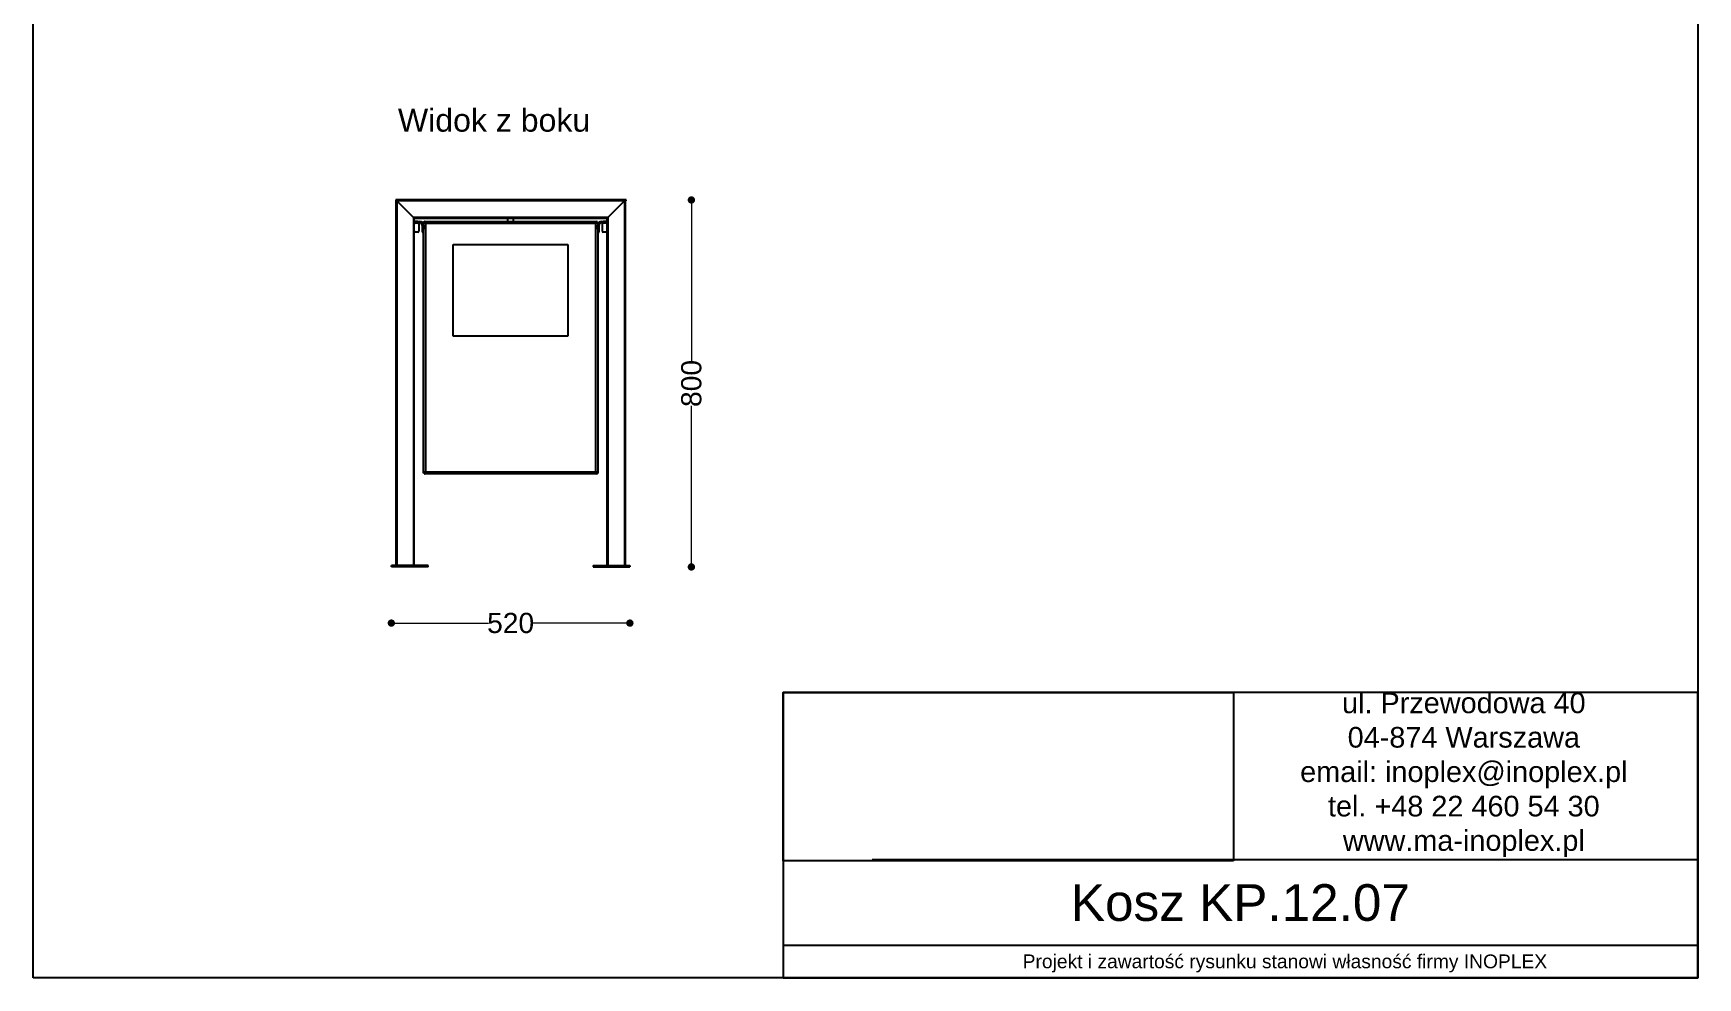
# Model space of a CAD drawing. Header units: millimetres. Extents: x 10366 to 13995, y 24552 to 29685.
# Drawn here: x 10366 to 13995, y 24552 to 26611 of the extents above; entities that cross this region are included whole.
import ezdxf

# ---------------------------------------------------------------- set-up
doc = ezdxf.new("R2010")
doc.units = ezdxf.units.MM
doc.header["$LTSCALE"] = 3
doc.layers.add('Default', color=7, linetype='Continuous')
doc.styles.get("Standard").update_dxf_attribs({"font": 'arial.ttf'})
doc.dimstyles.new('MATEUSZ', dxfattribs={"dimtxt": 35, "dimasz": 16, "dimexe": 0.18, "dimexo": 0.0625, "dimgap": 0.09, "dimtad": 0, "dimdec": 0, "dimdsep": 46, "dimtxsty": 'Standard', "dimblk": 'DOT', "dimcen": 0.09, "dimse1": 1, "dimse2": 1, "dimadec": 0, "dimazin": 0, "dimtfac": 1, "dimtdec": 0, "dimtofl": 0, "dimtmove": 0, "dimatfit": 3, "dimfxl": 1, "dimtolj": 1, "dimtzin": 0, "dimlwd": 9, "dimlwe": 9, "dimarcsym": 0})
picture_1 = doc.add_image_def('image1.jpg', size_in_pixel=(1896, 709))

# ---------------------------------------------------------------- blocks, each defined once
blk = doc.blocks.new('_Dot')
at = {"color": 0, "linetype": 'ByBlock', "lineweight": -2}
blk.add_line((-0.5, 0), (-1, 0), dxfattribs=at)
at = {"color": 0, "linetype": 'ByBlock', "const_width": 0.5}
blk.add_lwpolyline([(-0.25, 0, 1), (0.25, 0, 1)], format="xyb", close=True, dxfattribs=at)
blk = doc.blocks.new('*D17')
at = {"color": 0, "lineweight": 9, "transparency": 16777216}
for p, q in [((11162.9, 25325.5), (11358.3, 25325.5)), ((11650.9, 25325.5), (11455.5, 25325.5))]:
    blk.add_line(p, q, dxfattribs=at)
at = {"layer": 'Defpoints', "color": 0, "transparency": 16777216}
for p in [(11146.9, 25447.9), (11666.9, 25447.9), (11666.9, 25325.5)]:
    blk.add_point(p, dxfattribs=at)
at = {"color": 0, "lineweight": 9, "transparency": 16777216, "xscale": 16, "yscale": 16, "zscale": 16, "rotation": 180}
blk.add_blockref('_Dot', (11146.9, 25325.5), dxfattribs=at)
at = {"color": 0, "lineweight": 9, "transparency": 16777216, "xscale": 16, "yscale": 16, "zscale": 16}
blk.add_blockref('_Dot', (11666.9, 25325.5), dxfattribs=at)
at = {"color": 0, "transparency": 16777216, "insert": (11406.9, 25325.5), "char_height": 44, "attachment_point": 5}
blk.add_mtext('\\A1;520', dxfattribs=at)
blk = doc.blocks.new('*D18')
at = {"color": 0, "lineweight": 9, "transparency": 16777216}
for p, q in [((11801, 26231.9), (11801, 25896.6)), ((11801, 25463.9), (11801, 25799.3))]:
    blk.add_line(p, q, dxfattribs=at)
at = {"layer": 'Defpoints', "color": 0, "transparency": 16777216}
for p in [(11658.9, 26247.9), (11801, 26247.9), (11666.9, 25447.9)]:
    blk.add_point(p, dxfattribs=at)
at = {"color": 0, "lineweight": 9, "transparency": 16777216, "xscale": 16, "yscale": 16, "zscale": 16}
for p, rotation in [((11801, 26247.9), 90), ((11801, 25447.9), 270)]:
    blk.add_blockref('_Dot', p, dxfattribs=dict(at, rotation=rotation))
at = {"color": 0, "transparency": 16777216, "insert": (11801, 25847.9), "char_height": 44, "attachment_point": 5, "rotation": 90}
blk.add_mtext('\\A1;800', dxfattribs=at)

msp = doc.modelspace()

# ---------------------------------------------------------------- linework, layer by layer
for p, q in [((13995, 24809.6), (12194.9, 24809.6)), ((13994.7, 24623), (12001.1, 24623))]:
    msp.add_line(p, q)
for points in [[(10366.2, 24552.5), (10366.2, 29684.6), (13995, 29684.6), (13995, 24552.5)], [(12001.1, 24552.5), (13995, 24552.5), (13995, 25174.2), (12001.1, 25174.2)]]:
    msp.add_lwpolyline(points, close=True)
at = {"layer": 'Default'}
for p, q in [((11656.9, 26247.9), (11156.9, 26247.9)), ((11156.9, 26247.9), (11156.9, 25450.9)), ((11158.9, 26245.9), (11194.9, 26209.9)), ((11654.9, 26245.9), (11158.9, 26245.9)), ((11194.9, 26209.9), (11158.9, 26245.9)), ((11158.9, 26245.9), (11158.9, 25450.9)), ((11654.9, 26245.9), (11618.9, 26209.9)), ((11618.9, 26209.9), (11654.9, 26245.9)), ((11654.9, 26245.9), (11654.9, 25450.9)), ((11656.9, 26247.9), (11656.9, 25450.9)), ((11658.9, 26245.9), (11658.9, 26247.9)), ((11618.9, 26209.9), (11194.9, 26209.9)), ((11194.9, 26209.9), (11194.9, 25450.9)), ((11196.9, 26207.9), (11616.9, 26207.9)), ((11196.9, 25450.9), (11196.9, 26207.9)), ((11196.9, 26196.7), (11196.9, 26207.9)), ((11198.9, 26200.9), (11198.9, 26197.9)), ((11200.6, 26200.9), (11200.6, 26197.9)), ((11204.9, 26200.9), (11208.9, 26200.9)), ((11204.9, 26197.9), (11204.9, 26200.9)), ((11218.5, 26200.9), (11595.3, 26200.9)), ((11218.5, 26199.4), (11218.5, 26200.9)), ((11400.4, 26207.9), (11400.4, 26200.9)), ((11413.4, 26200.9), (11413.4, 26207.9)), ((11595.3, 26199.4), (11595.3, 26200.9)), ((11604.9, 26200.9), (11608.9, 26200.9)), ((11608.9, 26200.9), (11608.9, 26197.9)), ((11613.1, 26197.9), (11613.1, 26200.9)), ((11614.9, 26197.9), (11614.9, 26200.9)), ((11616.9, 26207.9), (11616.9, 25450.9)), ((11616.9, 26207.9), (11616.9, 26196.5)), ((11618.9, 26209.9), (11618.9, 25450.9)), ((11196.9, 25450.9), (11196.9, 26179.3)), ((11204.9, 26177.9), (11198.9, 26177.9)), ((11208.9, 26197.9), (11204.9, 26197.9)), ((11206.9, 26195.9), (11206.9, 26179.9)), ((11213.9, 26192.9), (11213.9, 26183.9)), ((11216.9, 26183.9), (11213.9, 26183.9)), ((11213.9, 26179.7), (11216.9, 26179.7)), ((11213.9, 26177.9), (11216.9, 26177.9)), ((11216.9, 26194.2), (11216.9, 26199.4)), ((11218.4, 26199.4), (11216.9, 26199.4)), ((11216.9, 26192.9), (11216.9, 26183.9)), ((11216.9, 25652.5), (11216.9, 26178.8)), ((11218.4, 26199.4), (11218.4, 26197.9)), ((11219.1, 26199.4), (11218.5, 26199.4)), ((11592.8, 26196.8), (11221, 26196.8)), ((11221, 26196.8), (11221, 25655.1)), ((11592.8, 25655.1), (11592.8, 26196.8)), ((11595.3, 26199.4), (11593.9, 26199.4)), ((11595.4, 26198.7), (11595.4, 26199.4)), ((11595.4, 26199.4), (11596.9, 26199.4)), ((11596.9, 26199.4), (11596.9, 26194)), ((11596.9, 26183.9), (11596.9, 26192.9)), ((11599.9, 26183.9), (11596.9, 26183.9)), ((11599.9, 26179.7), (11596.9, 26179.7)), ((11596.9, 26178.6), (11596.9, 25652.5)), ((11596.9, 26177.9), (11599.9, 26177.9)), ((11599.9, 26183.9), (11599.9, 26192.9)), ((11608.9, 26197.9), (11604.9, 26197.9)), ((11606.9, 26179.9), (11606.9, 26195.9)), ((11614.9, 26177.9), (11608.9, 26177.9)), ((11616.9, 26179.2), (11616.9, 25450.9)), ((11281.9, 25950.9), (11281.9, 26150.9)), ((11281.9, 26150.9), (11531.9, 26150.9)), ((11531.9, 26150.9), (11531.9, 25950.9)), ((11531.9, 25950.9), (11281.9, 25950.9)), ((11218.4, 25652.5), (11216.9, 25652.5)), ((11218.4, 25653.2), (11218.4, 25652.5)), ((11218.5, 25652.4), (11219.9, 25652.4)), ((11218.5, 25652.4), (11218.5, 25650.9)), ((11595.3, 25650.9), (11218.5, 25650.9)), ((11221, 25655.1), (11592.8, 25655.1)), ((11223, 25652.4), (11590.8, 25652.4)), ((11593.9, 25652.4), (11595.3, 25652.4)), ((11595.3, 25652.4), (11595.3, 25650.9)), ((11595.4, 25652.5), (11595.4, 25653.9)), ((11595.4, 25652.5), (11596.9, 25652.5)), ((11146.9, 25447.9), (11146.9, 25450.9)), ((11221.9, 25450.9), (11151.9, 25450.9)), ((11151.9, 25447.9), (11151.9, 25450.9)), ((11221.9, 25447.9), (11151.9, 25447.9)), ((11221.9, 25447.9), (11221.9, 25450.9)), ((11226.9, 25447.9), (11226.9, 25450.9)), ((11586.9, 25450.9), (11586.9, 25447.9)), ((11591.9, 25450.9), (11591.9, 25447.9)), ((11591.9, 25450.9), (11661.9, 25450.9)), ((11591.9, 25447.9), (11661.9, 25447.9)), ((11661.9, 25450.9), (11661.9, 25447.9)), ((11666.9, 25450.9), (11666.9, 25447.9))]:
    msp.add_line(p, q, dxfattribs=at)
for points in [[(11156.9, 26247.9, 0), (11156.9, 26247.9, 0), (11156.9, 26247.9, 0), (11156.9, 26247.9, 0), (11156.9, 26247.9, 0), (11156.9, 26247.9, 0), (11156.9, 26247.9, 0), (11156.9, 26247.9, 0), (11156.9, 26247.9, 0), (11156.9, 26247.9, 0), (11156.9, 26247.9, 0), (11156.9, 26247.9, 0), (11156.9, 26247.9, 0), (11156.9, 26247.9, 0), (11156.9, 26247.9, 0), (11156.9, 26247.9, 0), (11157.1, 26247.7, 0), (11158.9, 26245.9, 0)], [(11158.9, 26245.9, 0), (11156.9, 26247.9, 0)], [(11614.1, 26247.8, 0), (11613.6, 26247.9, 0), (11613.1, 26247.9, 0)], [(11656.9, 26247.9, 0), (11656.9, 26247.9, 0), (11656.9, 26247.9, 0), (11656.9, 26247.9, 0), (11656.9, 26247.9, 0), (11656.9, 26247.9, 0), (11656.9, 26247.9, 0), (11656.9, 26247.9, 0), (11656.9, 26247.9, 0), (11656.9, 26247.9, 0), (11656.9, 26247.9, 0), (11656.9, 26247.9, 0), (11656.9, 26247.9, 0), (11656.9, 26247.9, 0), (11656.9, 26247.9, 0), (11656.8, 26247.9, 0), (11656.6, 26247.7, 0), (11654.9, 26245.9, 0)], [(11654.9, 26245.9, 0), (11656.9, 26247.9, 0)], [(11658.9, 26247.9, 0), (11658.9, 26247.9, 0), (11658.9, 26247.9, 0), (11658.9, 26247.9, 0), (11658.9, 26247.9, 0), (11658.9, 26247.9, 0), (11658.9, 26247.9, 0), (11658.9, 26247.9, 0), (11658.9, 26247.9, 0), (11658.9, 26247.9, 0), (11658.9, 26247.9, 0), (11658.9, 26247.9, 0), (11658.9, 26247.9, 0), (11658.9, 26247.9, 0), (11658.9, 26247.9, 0), (11658.8, 26247.9, 0), (11658.6, 26247.9, 0), (11656.9, 26247.9, 0)], [(11656.9, 26245.9, 0), (11658.9, 26245.9, 0)], [(11194.9, 26209.9, 0), (11196.9, 26207.9, 0)], [(11196.9, 26207.9, 0), (11196.9, 26207.9, 0), (11196.9, 26207.9, 0), (11196.9, 26207.9, 0), (11196.9, 26207.9, 0), (11196.9, 26207.9, 0), (11196.9, 26207.9, 0), (11196.9, 26207.9, 0), (11196.9, 26207.9, 0), (11196.9, 26207.9, 0), (11196.9, 26207.9, 0), (11196.9, 26207.9, 0), (11196.9, 26207.9, 0), (11196.9, 26207.9, 0), (11196.9, 26207.9, 0), (11196.8, 26208, 0), (11196.6, 26208.2, 0), (11194.9, 26209.9, 0)], [(11200.6, 26200.9, 0), (11199.3, 26200.9, 0), (11199, 26200.9, 0), (11198.9, 26200.9, 0), (11198.9, 26200.9, 0), (11198.9, 26200.9, 0), (11198.9, 26200.9, 0), (11198.9, 26200.9, 0), (11198.9, 26200.9, 0), (11198.9, 26200.9, 0), (11198.9, 26200.9, 0), (11198.9, 26200.9, 0), (11198.9, 26200.9, 0), (11198.9, 26200.9, 0), (11198.9, 26200.9, 0), (11198.9, 26200.9, 0), (11198.9, 26200.9, 0), (11198.9, 26200.9, 0), (11198.9, 26200.9, 0)], [(11204.9, 26200.9, 0), (11200.6, 26200.9, 0)], [(11221, 26196.8, 0), (11219.7, 26199.7, 0), (11219.4, 26200.2, 0), (11219.3, 26200.4, 0), (11219.1, 26200.6, 0), (11218.9, 26200.7, 0), (11218.8, 26200.8, 0), (11218.7, 26200.9, 0), (11218.6, 26200.9, 0), (11218.5, 26200.9, 0), (11218.5, 26200.9, 0)], [(11595.3, 26200.9, 0), (11595.2, 26200.9, 0), (11595.2, 26200.9, 0), (11595.1, 26200.9, 0), (11595, 26200.8, 0), (11594.9, 26200.8, 0), (11594.8, 26200.7, 0), (11594.6, 26200.5, 0), (11594.4, 26200.3, 0), (11594.1, 26199.8, 0), (11593.5, 26198.6, 0), (11592.8, 26196.8, 0)], [(11613.1, 26200.9, 0), (11608.9, 26200.9, 0)], [(11614.9, 26200.9, 0), (11614.9, 26200.9, 0), (11614.9, 26200.9, 0), (11614.9, 26200.9, 0), (11614.9, 26200.9, 0), (11614.9, 26200.9, 0), (11614.9, 26200.9, 0), (11614.9, 26200.9, 0), (11614.9, 26200.9, 0), (11614.9, 26200.9, 0), (11614.9, 26200.9, 0), (11614.9, 26200.9, 0), (11614.9, 26200.9, 0), (11614.9, 26200.9, 0), (11614.8, 26200.9, 0), (11614.7, 26200.9, 0), (11614.1, 26200.9, 0), (11613.1, 26200.9, 0)], [(11618.9, 26209.9, 0), (11616.9, 26207.9, 0)], [(11616.9, 26207.9, 0), (11616.9, 26207.9, 0), (11616.9, 26207.9, 0), (11616.9, 26207.9, 0), (11616.9, 26207.9, 0), (11616.9, 26207.9, 0), (11616.9, 26207.9, 0), (11616.9, 26207.9, 0), (11616.9, 26207.9, 0), (11616.9, 26207.9, 0), (11616.9, 26207.9, 0), (11616.9, 26207.9, 0), (11616.9, 26207.9, 0), (11616.9, 26207.9, 0), (11616.9, 26208, 0), (11617.1, 26208.2, 0), (11618.9, 26209.9, 0)], [(11198.9, 26197.9, 0), (11198.9, 26197.9, 0), (11198.9, 26197.9, 0), (11198.9, 26197.9, 0), (11198.9, 26197.9, 0), (11198.9, 26197.9, 0), (11198.9, 26197.9, 0), (11198.9, 26197.9, 0), (11198.9, 26197.9, 0), (11198.9, 26197.9, 0), (11198.9, 26197.9, 0), (11198.9, 26197.9, 0), (11198.9, 26197.9, 0), (11198.9, 26197.9, 0), (11198.9, 26197.9, 0), (11199.1, 26197.9, 0), (11199.6, 26197.9, 0), (11200.6, 26197.9, 0)], [(11200.6, 26197.9, 0), (11204.9, 26197.9, 0)], [(11213.9, 26183.9, 0), (11213.9, 26179.7, 0)], [(11213.9, 26179.7, 0), (11213.9, 26178.3, 0), (11213.9, 26178, 0), (11213.9, 26177.9, 0), (11213.9, 26177.9, 0), (11213.9, 26177.9, 0), (11213.9, 26177.9, 0), (11213.9, 26177.9, 0), (11213.9, 26177.9, 0), (11213.9, 26177.9, 0), (11213.9, 26177.9, 0), (11213.9, 26177.9, 0), (11213.9, 26177.9, 0), (11213.9, 26177.9, 0), (11213.9, 26177.9, 0), (11213.9, 26177.9, 0), (11213.9, 26177.9, 0), (11213.9, 26177.9, 0), (11213.9, 26177.9, 0)], [(11216.9, 26199.4, 0), (11216.9, 26199.3, 0), (11216.9, 26199.2, 0), (11216.9, 26199.1, 0), (11217, 26199, 0), (11217, 26199, 0), (11217.1, 26198.8, 0), (11217.3, 26198.6, 0), (11217.5, 26198.5, 0), (11218, 26198.2, 0), (11219.3, 26197.5, 0), (11221, 26196.8, 0)], [(11216.9, 26179.7, 0), (11216.9, 26183.9, 0)], [(11216.9, 26177.9, 0), (11216.9, 26177.9, 0), (11216.9, 26177.9, 0), (11216.9, 26177.9, 0), (11216.9, 26177.9, 0), (11216.9, 26177.9, 0), (11216.9, 26177.9, 0), (11216.9, 26177.9, 0), (11216.9, 26177.9, 0), (11216.9, 26177.9, 0), (11216.9, 26177.9, 0), (11216.9, 26177.9, 0), (11216.9, 26177.9, 0), (11216.9, 26177.9, 0), (11216.9, 26178, 0), (11216.9, 26178.1, 0), (11216.9, 26178.7, 0), (11216.9, 26179.7, 0)], [(11221, 26196.8, 0), (11219.2, 26198.1, 0), (11218.8, 26198.4, 0), (11218.7, 26198.6, 0), (11218.6, 26198.7, 0), (11218.5, 26198.9, 0), (11218.4, 26199, 0), (11218.4, 26199.2, 0), (11218.4, 26199.4, 0)], [(11221, 26196.8, 0), (11219.7, 26198.7, 0), (11219.4, 26199, 0), (11219.1, 26199.2, 0), (11218.9, 26199.3, 0), (11218.8, 26199.4, 0), (11218.6, 26199.4, 0), (11218.5, 26199.4, 0)], [(11592.8, 26196.8, 0), (11595.7, 26198.1, 0), (11596.2, 26198.4, 0), (11596.4, 26198.6, 0), (11596.6, 26198.7, 0), (11596.7, 26198.9, 0), (11596.8, 26199, 0), (11596.8, 26199.1, 0), (11596.9, 26199.2, 0), (11596.9, 26199.3, 0), (11596.9, 26199.4, 0)], [(11592.8, 26196.8, 0), (11594.6, 26198.1, 0), (11594.9, 26198.4, 0), (11595.2, 26198.7, 0), (11595.3, 26198.9, 0), (11595.3, 26199, 0), (11595.4, 26199.2, 0), (11595.4, 26199.4, 0)], [(11592.8, 26196.8, 0), (11594, 26198.7, 0), (11594.4, 26199, 0), (11594.7, 26199.2, 0), (11594.8, 26199.3, 0), (11595, 26199.4, 0), (11595.2, 26199.4, 0), (11595.3, 26199.4, 0)], [(11596.9, 26183.9, 0), (11596.9, 26179.7, 0)], [(11596.9, 26179.7, 0), (11596.9, 26178.3, 0), (11596.9, 26178, 0), (11596.9, 26177.9, 0), (11596.9, 26177.9, 0), (11596.9, 26177.9, 0), (11596.9, 26177.9, 0), (11596.9, 26177.9, 0), (11596.9, 26177.9, 0), (11596.9, 26177.9, 0), (11596.9, 26177.9, 0), (11596.9, 26177.9, 0), (11596.9, 26177.9, 0), (11596.9, 26177.9, 0), (11596.9, 26177.9, 0), (11596.9, 26177.9, 0), (11596.9, 26177.9, 0), (11596.9, 26177.9, 0)], [(11599.9, 26179.7, 0), (11599.9, 26183.9, 0)], [(11599.9, 26177.9, 0), (11599.9, 26177.9, 0), (11599.9, 26177.9, 0), (11599.9, 26177.9, 0), (11599.9, 26177.9, 0), (11599.9, 26177.9, 0), (11599.9, 26177.9, 0), (11599.9, 26177.9, 0), (11599.9, 26177.9, 0), (11599.9, 26177.9, 0), (11599.9, 26177.9, 0), (11599.9, 26177.9, 0), (11599.9, 26177.9, 0), (11599.9, 26177.9, 0), (11599.9, 26178, 0), (11599.9, 26178.1, 0), (11599.9, 26178.7, 0), (11599.9, 26179.7, 0)], [(11608.9, 26197.9, 0), (11613.1, 26197.9, 0)], [(11613.1, 26197.9, 0), (11614.9, 26197.9, 0)], [(11221, 25655.1, 0), (11218.1, 25653.8, 0), (11217.6, 25653.5, 0), (11217.4, 25653.3, 0), (11217.2, 25653.1, 0), (11217.1, 25653, 0), (11217, 25652.8, 0), (11216.9, 25652.7, 0), (11216.9, 25652.7, 0), (11216.9, 25652.6, 0), (11216.9, 25652.5, 0)], [(11221, 25655.1, 0), (11219.2, 25653.8, 0), (11218.8, 25653.5, 0), (11218.7, 25653.3, 0), (11218.6, 25653.1, 0), (11218.5, 25653, 0), (11218.4, 25652.8, 0), (11218.4, 25652.7, 0), (11218.4, 25652.5, 0)], [(11218.5, 25650.9, 0), (11218.5, 25650.9, 0), (11218.6, 25650.9, 0), (11218.7, 25651, 0), (11218.8, 25651, 0), (11218.9, 25651, 0), (11219, 25651.2, 0), (11219.2, 25651.3, 0), (11219.3, 25651.5, 0), (11219.7, 25652, 0), (11220.3, 25653.3, 0), (11221, 25655.1, 0)], [(11221, 25655.1, 0), (11219.7, 25653.2, 0), (11219.4, 25652.9, 0), (11219.3, 25652.7, 0), (11219.1, 25652.6, 0), (11218.9, 25652.5, 0), (11218.8, 25652.5, 0), (11218.6, 25652.4, 0), (11218.5, 25652.4, 0)], [(11592.8, 25655.1, 0), (11594, 25652.1, 0), (11594.4, 25651.6, 0), (11594.5, 25651.4, 0), (11594.7, 25651.2, 0), (11594.8, 25651.1, 0), (11595, 25651, 0), (11595.1, 25651, 0), (11595.2, 25650.9, 0), (11595.2, 25650.9, 0), (11595.3, 25650.9, 0)], [(11592.8, 25655.1, 0), (11594, 25653.2, 0), (11594.4, 25652.9, 0), (11594.5, 25652.7, 0), (11594.7, 25652.6, 0), (11594.8, 25652.5, 0), (11595, 25652.5, 0), (11595.2, 25652.4, 0), (11595.3, 25652.4, 0)], [(11596.9, 25652.5, 0), (11596.9, 25652.6, 0), (11596.9, 25652.7, 0), (11596.8, 25652.7, 0), (11596.8, 25652.8, 0), (11596.8, 25652.9, 0), (11596.6, 25653.1, 0), (11596.5, 25653.2, 0), (11596.3, 25653.4, 0), (11595.8, 25653.7, 0), (11594.5, 25654.3, 0), (11592.8, 25655.1, 0)], [(11592.8, 25655.1, 0), (11594.6, 25653.8, 0), (11594.9, 25653.5, 0), (11595.2, 25653.1, 0), (11595.3, 25653, 0), (11595.3, 25652.8, 0), (11595.4, 25652.7, 0), (11595.4, 25652.5, 0)], [(11151.9, 25450.9, 0), (11146.9, 25450.9, 0)], [(11151.9, 25447.9, 0), (11146.9, 25447.9, 0)], [(11226.9, 25450.9, 0), (11226.9, 25450.9, 0), (11226.9, 25450.9, 0), (11226.9, 25450.9, 0), (11226.9, 25450.9, 0), (11226.9, 25450.9, 0), (11226.9, 25450.9, 0), (11226.9, 25450.9, 0), (11226.9, 25450.9, 0), (11226.9, 25450.9, 0), (11226.9, 25450.9, 0), (11226.9, 25450.9, 0), (11226.9, 25450.9, 0), (11226.9, 25450.9, 0), (11226.9, 25450.9, 0), (11226.7, 25450.9, 0), (11226.3, 25450.9, 0), (11221.9, 25450.9, 0)], [(11226.9, 25447.9, 0), (11226.9, 25447.9, 0), (11226.9, 25447.9, 0), (11226.9, 25447.9, 0), (11226.9, 25447.9, 0), (11226.9, 25447.9, 0), (11226.9, 25447.9, 0), (11226.9, 25447.9, 0), (11226.9, 25447.9, 0), (11226.9, 25447.9, 0), (11226.9, 25447.9, 0), (11226.9, 25447.9, 0), (11226.9, 25447.9, 0), (11226.9, 25447.9, 0), (11226.9, 25447.9, 0), (11226.7, 25447.9, 0), (11226.3, 25447.9, 0), (11221.9, 25447.9, 0)], [(11586.9, 25450.9, 0), (11586.9, 25450.9, 0), (11586.9, 25450.9, 0), (11586.9, 25450.9, 0), (11586.9, 25450.9, 0), (11586.9, 25450.9, 0), (11586.9, 25450.9, 0), (11586.9, 25450.9, 0), (11586.9, 25450.9, 0), (11586.9, 25450.9, 0), (11586.9, 25450.9, 0), (11586.9, 25450.9, 0), (11586.9, 25450.9, 0), (11586.9, 25450.9, 0), (11587, 25450.9, 0), (11587.5, 25450.9, 0), (11591.9, 25450.9, 0)], [(11586.9, 25447.9, 0), (11586.9, 25447.9, 0), (11586.9, 25447.9, 0), (11586.9, 25447.9, 0), (11586.9, 25447.9, 0), (11586.9, 25447.9, 0), (11586.9, 25447.9, 0), (11586.9, 25447.9, 0), (11586.9, 25447.9, 0), (11586.9, 25447.9, 0), (11586.9, 25447.9, 0), (11586.9, 25447.9, 0), (11586.9, 25447.9, 0), (11586.9, 25447.9, 0), (11587, 25447.9, 0), (11587.5, 25447.9, 0), (11591.9, 25447.9, 0)], [(11661.9, 25450.9, 0), (11666.9, 25450.9, 0)], [(11661.9, 25447.9, 0), (11666.9, 25447.9, 0)]]:
    msp.add_polyline3d(points, dxfattribs=at)
for centre, radius, start, end in [((11208.9, 26192.9), 8.02, 0, 90), ((11604.9, 26192.9), 8.02, 90, 180), ((11198.9, 26195.9), 2, 90, 180), ((11198.9, 26179.9), 2, 180, 270), ((11204.9, 26195.9), 2, 0, 90), ((11204.9, 26179.9), 2, 270, 0), ((11208.9, 26192.9), 5.02, 0, 90), ((11604.9, 26192.9), 5.02, 90, 180), ((11608.9, 26195.9), 2, 90, 180), ((11608.9, 26179.9), 2, 180, 270), ((11614.9, 26195.9), 2, 0, 90), ((11614.9, 26179.9), 2, 270, 0), ((11223, 25656.6), 4.13, 210.9594, 229.7037), ((11223, 25656.6), 4.13, 248.6091, 270), ((11590.8, 25656.6), 4.13, 270, 294.9528), ((11590.8, 25656.6), 4.13, 310.2963, 329.0644)]:
    msp.add_arc(centre, radius, start, end, dxfattribs=at)

# ---------------------------------------------------------------- texts
for s, width, gutter_width, heights, insert, char_height, attachment_point in [('Widok z boku', 1167.306, 1, [0], (11161.2, 26446.8), 50, 1), ('ul. Przewodowa 40\\P04-874 Warszawa\\Pemail: inoplex@inoplex.pl\\Ptel. +48 22 460 54 30\\Pwww.ma-inoplex.pl', 1019.877, 1, [432.7], (13485.1, 24994.8), 45, 5), ('Kosz KP.12.07', 1993.625, 1, [0], (12997.9, 24715.8), 80, 5), ('Projekt i zawartość rysunku stanowi własność firmy INOPLEX ', 1800.088, 12.5, [70.5], (13095, 24583.6), 30, 5)]:
    msp.add_mtext_dynamic_manual_height_columns(s, width=width, gutter_width=gutter_width, heights=heights, dxfattribs=dict(insert=insert, char_height=char_height, attachment_point=attachment_point))

# ---------------------------------------------------------------- dimensions: what is measured, and where the dimension line sits
dim = msp.add_linear_dim(base=(11801, 26247.9), p1=(11666.9, 25447.9), p2=(11658.9, 26247.9), angle=90, dimstyle='MATEUSZ', override={"dimtxt": 44})
dim.commit()
dim.dimension.update_dxf_attribs({"geometry": '*D18', "text_midpoint": (11801, 25847.9)})
dim = msp.add_linear_dim(base=(11666.9, 25325.5), p1=(11146.9, 25447.9), p2=(11666.9, 25447.9), dimstyle='MATEUSZ', override={"dimtxt": 44})
dim.commit()
dim.dimension.update_dxf_attribs({"geometry": '*D17', "text_midpoint": (11406.9, 25325.5)})

# ---------------------------------------------------------------- pictures from other files: only their frames are drawn
image = msp.add_image(picture_1, insert=(12001.1, 24807.1), size_in_units=(981.6, 367.1))
image.dxf.flags = 7

doc.saveas('drawing.dxf')
